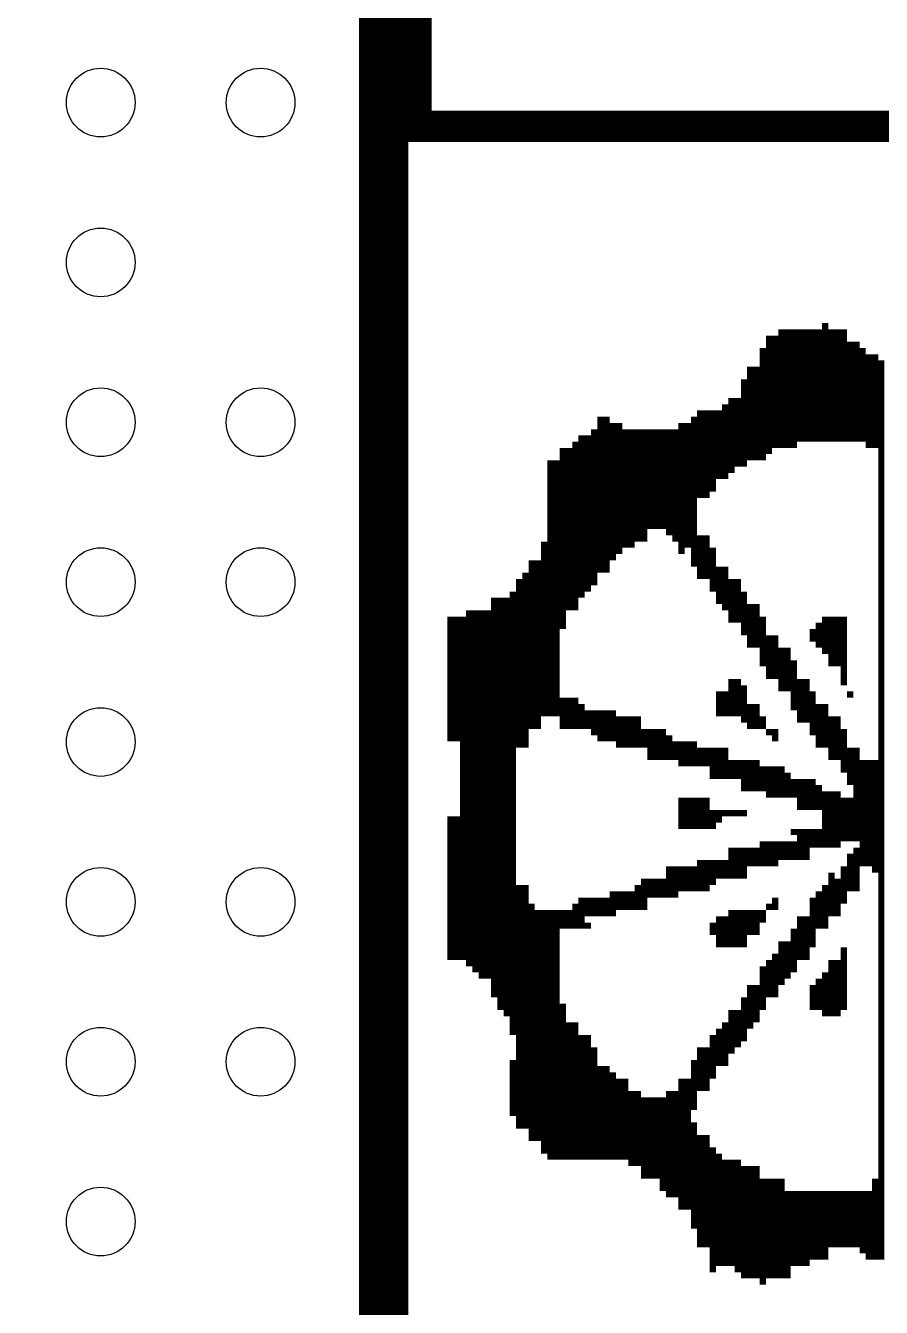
# Model space of a CAD drawing. Extents: x -900 to 3533, y 458 to 4954.
# Drawn here: x 1961.5 to 2098.5, y 1725.9 to 1931.1 of the extents above; entities that cross this region are included whole.
import ezdxf

# ---------------------------------------------------------------- set-up
doc = ezdxf.new("R2010")
doc.units = 0
doc.header["$MEASUREMENT"] = 0
for name, color, linetype in [('BG_SILKSCREEN_TOP', 43, 'CONTINUOUS'), ('PG_SILKSCREEN_TOP', 30, 'CONTINUOUS'), ('PIN_TOP', 1, 'CONTINUOUS')]:
    doc.layers.add(name, color=color, linetype=linetype)

msp = doc.modelspace()

# ---------------------------------------------------------------- linework, layer by layer
at = {"layer": 'BG_SILKSCREEN_TOP'}
for points in [[(2114, 2099, 5, 5, 0), (2064, 2099, 5, 5, 0), (2064, 2123, 5, 5, 0), (2024, 2123, 5, 5, 0), (2024, 1915, 5, 5, 0), (2121, 1915, 5, 5, 0), (2121, 2099, 5, 5, 0), (2114, 2099, 5, 5, 0)], [(2082.5, 1882.5, 1, 1, 0), (2082.5, 1863.5, 1, 1, 0)], [(2083.5, 1882.5, 1, 1, 0), (2083.5, 1863.5, 1, 1, 0)], [(2084.5, 1882.5, 1, 1, 0), (2084.5, 1863.5, 1, 1, 0)], [(2085.5, 1882.5, 1, 1, 0), (2085.5, 1864.5, 1, 1, 0)], [(2086.5, 1882.5, 1, 1, 0), (2086.5, 1864.5, 1, 1, 0)], [(2087.5, 1882.5, 1, 1, 0), (2087.5, 1864.5, 1, 1, 0)], [(2088.5, 1882.5, 1, 1, 0), (2088.5, 1864.5, 1, 1, 0)], [(2089.5, 1883.5, 1, 1, 0), (2089.5, 1864.5, 1, 1, 0)], [(2090.5, 1882.5, 1, 1, 0), (2090.5, 1864.5, 1, 1, 0)], [(2091.5, 1882.5, 1, 1, 0), (2091.5, 1864.5, 1, 1, 0)], [(2092.5, 1882.5, 1, 1, 0), (2092.5, 1864.5, 1, 1, 0)], [(2080.5, 1881.5, 1, 1, 0), (2080.5, 1862.5, 1, 1, 0)], [(2081.5, 1881.5, 1, 1, 0), (2081.5, 1863.5, 1, 1, 0)], [(2093.5, 1880.5, 1, 1, 0), (2093.5, 1864.5, 1, 1, 0)], [(2094.5, 1880.5, 1, 1, 0), (2094.5, 1864.5, 1, 1, 0)], [(2079.5, 1879.5, 1, 1, 0), (2079.5, 1861.5, 1, 1, 0)], [(2095.5, 1879.5, 1, 1, 0), (2095.5, 1864.5, 1, 1, 0)], [(2096.5, 1878.5, 1, 1, 0), (2096.5, 1863.5, 1, 1, 0)], [(2097.5, 1878.5, 1, 1, 0), (2097.5, 1863.5, 1, 1, 0)], [(2077.5, 1876.5, 1, 1, 0), (2077.5, 1861.5, 1, 1, 0)], [(2078.5, 1876.5, 1, 1, 0), (2078.5, 1861.5, 1, 1, 0)], [(2098.5, 1877.5, 1, 1, 0), (2098.5, 1733.5, 1, 1, 0)], [(2076.5, 1874.5, 1, 1, 0), (2076.5, 1860.5, 1, 1, 0)], [(2074.5, 1871.5, 1, 1, 0), (2074.5, 1859.5, 1, 1, 0)], [(2075.5, 1871.5, 1, 1, 0), (2075.5, 1860.5, 1, 1, 0)], [(2069.5, 1869.5, 1, 1, 0), (2069.5, 1855.5, 1, 1, 0)], [(2070.5, 1869.5, 1, 1, 0), (2070.5, 1855.5, 1, 1, 0)], [(2071.5, 1869.5, 1, 1, 0), (2071.5, 1856.5, 1, 1, 0)], [(2072.5, 1869.5, 1, 1, 0), (2072.5, 1858.5, 1, 1, 0)], [(2073.5, 1870.5, 1, 1, 0), (2073.5, 1858.5, 1, 1, 0)], [(2053.5, 1868.5, 1, 1, 0), (2053.5, 1843.5, 1, 1, 0)], [(2054.5, 1868.5, 1, 1, 0), (2054.5, 1843.5, 1, 1, 0)], [(2055.5, 1867.5, 1, 1, 0), (2055.5, 1845.5, 1, 1, 0)], [(2056.5, 1867.5, 1, 1, 0), (2056.5, 1846.5, 1, 1, 0)], [(2066.5, 1867.5, 1, 1, 0), (2066.5, 1846.5, 1, 1, 0)], [(2067.5, 1867.5, 1, 1, 0), (2067.5, 1847.5, 1, 1, 0)], [(2068.5, 1868.5, 1, 1, 0), (2068.5, 1844.5, 1, 1, 0)], [(2050.5, 1865.5, 1, 1, 0), (2050.5, 1839.5, 1, 1, 0)], [(2051.5, 1865.5, 1, 1, 0), (2051.5, 1840.5, 1, 1, 0)], [(2052.5, 1866.5, 1, 1, 0), (2052.5, 1841.5, 1, 1, 0)], [(2057.5, 1866.5, 1, 1, 0), (2057.5, 1847.5, 1, 1, 0)], [(2058.5, 1866.5, 1, 1, 0), (2058.5, 1847.5, 1, 1, 0)], [(2059.5, 1866.5, 1, 1, 0), (2059.5, 1848.5, 1, 1, 0)], [(2060.5, 1866.5, 1, 1, 0), (2060.5, 1848.5, 1, 1, 0)], [(2061.5, 1866.5, 1, 1, 0), (2061.5, 1850.5, 1, 1, 0)], [(2062.5, 1866.5, 1, 1, 0), (2062.5, 1850.5, 1, 1, 0)], [(2063.5, 1866.5, 1, 1, 0), (2063.5, 1850.5, 1, 1, 0)], [(2064.5, 1866.5, 1, 1, 0), (2064.5, 1849.5, 1, 1, 0)], [(2065.5, 1866.5, 1, 1, 0), (2065.5, 1848.5, 1, 1, 0)], [(2047.5, 1863.5, 1, 1, 0), (2047.5, 1834.5, 1, 1, 0)], [(2048.5, 1863.5, 1, 1, 0), (2048.5, 1837.5, 1, 1, 0)], [(2049.5, 1864.5, 1, 1, 0), (2049.5, 1837.5, 1, 1, 0)], [(2045.5, 1861.5, 1, 1, 0), (2045.5, 1820.5, 1, 1, 0)], [(2046.5, 1861.5, 1, 1, 0), (2046.5, 1820.5, 1, 1, 0)], [(2069.5, 1849.5, 1, 1, 0), (2069.5, 1842.5, 1, 1, 0)], [(2070.5, 1849.5, 1, 1, 0), (2070.5, 1842.5, 1, 1, 0)], [(2044.5, 1848.5, 1, 1, 0), (2044.5, 1820.5, 1, 1, 0)], [(2071.5, 1847.5, 1, 1, 0), (2071.5, 1840.5, 1, 1, 0)], [(2042.5, 1845.5, 1, 1, 0), (2042.5, 1818.5, 1, 1, 0)], [(2043.5, 1845.5, 1, 1, 0), (2043.5, 1818.5, 1, 1, 0)], [(2041.5, 1843.5, 1, 1, 0), (2041.5, 1815.5, 1, 1, 0)], [(2072.5, 1844.5, 1, 1, 0), (2072.5, 1838.5, 1, 1, 0)], [(2073.5, 1844.5, 1, 1, 0), (2073.5, 1837.5, 1, 1, 0)], [(2040.5, 1842.5, 1, 1, 0), (2040.5, 1815.5, 1, 1, 0)], [(2074.5, 1842.5, 1, 1, 0), (2074.5, 1835.5, 1, 1, 0)], [(2075.5, 1842.5, 1, 1, 0), (2075.5, 1835.5, 1, 1, 0)], [(2036.5, 1839.5, 1, 1, 0), (2036.5, 1775.5, 1, 1, 0)], [(2037.5, 1839.5, 1, 1, 0), (2037.5, 1773.5, 1, 1, 0)], [(2038.5, 1839.5, 1, 1, 0), (2038.5, 1772.5, 1, 1, 0)], [(2039.5, 1840.5, 1, 1, 0), (2039.5, 1769.5, 1, 1, 0)], [(2076.5, 1840.5, 1, 1, 0), (2076.5, 1833.5, 1, 1, 0)], [(2029.5, 1836.5, 1, 1, 0), (2029.5, 1816.5, 1, 1, 0)], [(2030.5, 1836.5, 1, 1, 0), (2030.5, 1816.5, 1, 1, 0)], [(2031.5, 1836.5, 1, 1, 0), (2031.5, 1781.5, 1, 1, 0)], [(2032.5, 1837.5, 1, 1, 0), (2032.5, 1780.5, 1, 1, 0)], [(2033.5, 1837.5, 1, 1, 0), (2033.5, 1779.5, 1, 1, 0)], [(2034.5, 1837.5, 1, 1, 0), (2034.5, 1778.5, 1, 1, 0)], [(2035.5, 1837.5, 1, 1, 0), (2035.5, 1778.5, 1, 1, 0)], [(2077.5, 1838.5, 1, 1, 0), (2077.5, 1831.5, 1, 1, 0)], [(2078.5, 1838.5, 1, 1, 0), (2078.5, 1831.5, 1, 1, 0)], [(2079.5, 1836.5, 1, 1, 0), (2079.5, 1828.5, 1, 1, 0)], [(2089.5, 1836.5, 1, 1, 0), (2089.5, 1830.5, 1, 1, 0)], [(2090.5, 1836.5, 1, 1, 0), (2090.5, 1828.5, 1, 1, 0)], [(2091.5, 1836.5, 1, 1, 0), (2091.5, 1828.5, 1, 1, 0)], [(2092.5, 1836.5, 1, 1, 0), (2092.5, 1825.5, 1, 1, 0)], [(2039.5, 1835.5, 1, 1, 0), (2039.5, 1820.5, 1, 1, 0)], [(2087.5, 1834.5, 1, 1, 0), (2087.5, 1832.5, 1, 1, 0)], [(2088.5, 1835.5, 1, 1, 0), (2088.5, 1831.5, 1, 1, 0)], [(2080.5, 1833.5, 1, 1, 0), (2080.5, 1826.5, 1, 1, 0)], [(2081.5, 1833.5, 1, 1, 0), (2081.5, 1826.5, 1, 1, 0)], [(2037.5, 1831.5, 1, 1, 0), (2037.5, 1824.5, 1, 1, 0)], [(2038.5, 1831.5, 1, 1, 0), (2038.5, 1824.5, 1, 1, 0)], [(2082.5, 1831.5, 1, 1, 0), (2082.5, 1824.5, 1, 1, 0)], [(2083.5, 1831.5, 1, 1, 0), (2083.5, 1824.5, 1, 1, 0)], [(2084.5, 1829.5, 1, 1, 0), (2084.5, 1821.5, 1, 1, 0)], [(2074.5, 1826.5, 1, 1, 0), (2074.5, 1820.5, 1, 1, 0)], [(2075.5, 1826.5, 1, 1, 0), (2075.5, 1820.5, 1, 1, 0)], [(2085.5, 1826.5, 1, 1, 0), (2085.5, 1819.5, 1, 1, 0)], [(2086.5, 1826.5, 1, 1, 0), (2086.5, 1819.5, 1, 1, 0)], [(2072.5, 1824.5, 1, 1, 0), (2072.5, 1820.5, 1, 1, 0)], [(2073.5, 1824.5, 1, 1, 0), (2073.5, 1820.5, 1, 1, 0)], [(2076.5, 1825.5, 1, 1, 0), (2076.5, 1819.5, 1, 1, 0)], [(2087.5, 1824.5, 1, 1, 0), (2087.5, 1817.5, 1, 1, 0)], [(2093.5, 1824.5, 1, 1, 0), (2093.5, 1823.5, 1, 1, 0)], [(2047.5, 1823.5, 1, 1, 0), (2047.5, 1818.5, 1, 1, 0)], [(2048.5, 1823.5, 1, 1, 0), (2048.5, 1818.5, 1, 1, 0)], [(2049.5, 1823.5, 1, 1, 0), (2049.5, 1818.5, 1, 1, 0)], [(2050.5, 1822.5, 1, 1, 0), (2050.5, 1818.5, 1, 1, 0)], [(2077.5, 1822.5, 1, 1, 0), (2077.5, 1818.5, 1, 1, 0)], [(2078.5, 1822.5, 1, 1, 0), (2078.5, 1818.5, 1, 1, 0)], [(2088.5, 1822.5, 1, 1, 0), (2088.5, 1815.5, 1, 1, 0)], [(2089.5, 1822.5, 1, 1, 0), (2089.5, 1815.5, 1, 1, 0)], [(2051.5, 1821.5, 1, 1, 0), (2051.5, 1818.5, 1, 1, 0)], [(2052.5, 1821.5, 1, 1, 0), (2052.5, 1817.5, 1, 1, 0)], [(2053.5, 1821.5, 1, 1, 0), (2053.5, 1816.5, 1, 1, 0)], [(2054.5, 1821.5, 1, 1, 0), (2054.5, 1816.5, 1, 1, 0)], [(2055.5, 1821.5, 1, 1, 0), (2055.5, 1816.5, 1, 1, 0)], [(2056.5, 1820.5, 1, 1, 0), (2056.5, 1815.5, 1, 1, 0)], [(2057.5, 1820.5, 1, 1, 0), (2057.5, 1815.5, 1, 1, 0)], [(2058.5, 1820.5, 1, 1, 0), (2058.5, 1815.5, 1, 1, 0)], [(2059.5, 1820.5, 1, 1, 0), (2059.5, 1815.5, 1, 1, 0)], [(2079.5, 1820.5, 1, 1, 0), (2079.5, 1818.5, 1, 1, 0)], [(2090.5, 1820.5, 1, 1, 0), (2090.5, 1813.5, 1, 1, 0)], [(2091.5, 1820.5, 1, 1, 0), (2091.5, 1813.5, 1, 1, 0)], [(2060.5, 1818.5, 1, 1, 0), (2060.5, 1815.5, 1, 1, 0)], [(2061.5, 1818.5, 1, 1, 0), (2061.5, 1813.5, 1, 1, 0)], [(2062.5, 1818.5, 1, 1, 0), (2062.5, 1813.5, 1, 1, 0)], [(2063.5, 1818.5, 1, 1, 0), (2063.5, 1813.5, 1, 1, 0)], [(2080.5, 1818.5, 1, 1, 0), (2080.5, 1817.5, 1, 1, 0)], [(2081.5, 1818.5, 1, 1, 0), (2081.5, 1816.5, 1, 1, 0)], [(2092.5, 1818.5, 1, 1, 0), (2092.5, 1811.5, 1, 1, 0)], [(2064.5, 1817.5, 1, 1, 0), (2064.5, 1813.5, 1, 1, 0)], [(2065.5, 1816.5, 1, 1, 0), (2065.5, 1813.5, 1, 1, 0)], [(2066.5, 1816.5, 1, 1, 0), (2066.5, 1812.5, 1, 1, 0)], [(2067.5, 1816.5, 1, 1, 0), (2067.5, 1812.5, 1, 1, 0)], [(2068.5, 1816.5, 1, 1, 0), (2068.5, 1812.5, 1, 1, 0)], [(2069.5, 1815.5, 1, 1, 0), (2069.5, 1812.5, 1, 1, 0)], [(2070.5, 1815.5, 1, 1, 0), (2070.5, 1812.5, 1, 1, 0)], [(2071.5, 1815.5, 1, 1, 0), (2071.5, 1810.5, 1, 1, 0)], [(2072.5, 1815.5, 1, 1, 0), (2072.5, 1810.5, 1, 1, 0)], [(2073.5, 1815.5, 1, 1, 0), (2073.5, 1810.5, 1, 1, 0)], [(2093.5, 1815.5, 1, 1, 0), (2093.5, 1809.5, 1, 1, 0)], [(2094.5, 1815.5, 1, 1, 0), (2094.5, 1800.5, 1, 1, 0)], [(2074.5, 1813.5, 1, 1, 0), (2074.5, 1810.5, 1, 1, 0)], [(2075.5, 1813.5, 1, 1, 0), (2075.5, 1810.5, 1, 1, 0)], [(2076.5, 1813.5, 1, 1, 0), (2076.5, 1808.5, 1, 1, 0)], [(2077.5, 1813.5, 1, 1, 0), (2077.5, 1808.5, 1, 1, 0)], [(2078.5, 1813.5, 1, 1, 0), (2078.5, 1808.5, 1, 1, 0)], [(2079.5, 1812.5, 1, 1, 0), (2079.5, 1808.5, 1, 1, 0)], [(2080.5, 1812.5, 1, 1, 0), (2080.5, 1807.5, 1, 1, 0)], [(2081.5, 1812.5, 1, 1, 0), (2081.5, 1807.5, 1, 1, 0)], [(2082.5, 1812.5, 1, 1, 0), (2082.5, 1807.5, 1, 1, 0)], [(2095.5, 1813.5, 1, 1, 0), (2095.5, 1796.5, 1, 1, 0)], [(2096.5, 1813.5, 1, 1, 0), (2096.5, 1796.5, 1, 1, 0)], [(2097.5, 1813.5, 1, 1, 0), (2097.5, 1795.5, 1, 1, 0)], [(2083.5, 1811.5, 1, 1, 0), (2083.5, 1807.5, 1, 1, 0)], [(2084.5, 1810.5, 1, 1, 0), (2084.5, 1807.5, 1, 1, 0)], [(2085.5, 1810.5, 1, 1, 0), (2085.5, 1805.5, 1, 1, 0)], [(2086.5, 1810.5, 1, 1, 0), (2086.5, 1805.5, 1, 1, 0)], [(2087.5, 1810.5, 1, 1, 0), (2087.5, 1805.5, 1, 1, 0)], [(2088.5, 1809.5, 1, 1, 0), (2088.5, 1805.5, 1, 1, 0)], [(2089.5, 1808.5, 1, 1, 0), (2089.5, 1799.5, 1, 1, 0)], [(2090.5, 1808.5, 1, 1, 0), (2090.5, 1799.5, 1, 1, 0)], [(2091.5, 1808.5, 1, 1, 0), (2091.5, 1799.5, 1, 1, 0)], [(2066.5, 1807.5, 1, 1, 0), (2066.5, 1802.5, 1, 1, 0)], [(2067.5, 1807.5, 1, 1, 0), (2067.5, 1802.5, 1, 1, 0)], [(2068.5, 1807.5, 1, 1, 0), (2068.5, 1802.5, 1, 1, 0)], [(2069.5, 1807.5, 1, 1, 0), (2069.5, 1802.5, 1, 1, 0)], [(2070.5, 1807.5, 1, 1, 0), (2070.5, 1802.5, 1, 1, 0)], [(2092.5, 1807.5, 1, 1, 0), (2092.5, 1800.5, 1, 1, 0)], [(2093.5, 1807.5, 1, 1, 0), (2093.5, 1800.5, 1, 1, 0)], [(2029.5, 1804.5, 1, 1, 0), (2029.5, 1781.5, 1, 1, 0)], [(2030.5, 1804.5, 1, 1, 0), (2030.5, 1781.5, 1, 1, 0)], [(2071.5, 1805.5, 1, 1, 0), (2071.5, 1802.5, 1, 1, 0)], [(2072.5, 1805.5, 1, 1, 0), (2072.5, 1803.5, 1, 1, 0)], [(2073.5, 1805.5, 1, 1, 0), (2073.5, 1804.5, 1, 1, 0)], [(2074.5, 1805.5, 1, 1, 0), (2074.5, 1804.5, 1, 1, 0)], [(2075.5, 1805.5, 1, 1, 0), (2075.5, 1804.5, 1, 1, 0)], [(2076.5, 1805.5, 1, 1, 0), (2076.5, 1804.5, 1, 1, 0)], [(2039.5, 1803.5, 1, 1, 0), (2039.5, 1784.5, 1, 1, 0)], [(2084.5, 1802.5, 1, 1, 0), (2084.5, 1801.5, 1, 1, 0)], [(2085.5, 1802.5, 1, 1, 0), (2085.5, 1797.5, 1, 1, 0)], [(2086.5, 1802.5, 1, 1, 0), (2086.5, 1797.5, 1, 1, 0)], [(2087.5, 1802.5, 1, 1, 0), (2087.5, 1799.5, 1, 1, 0)], [(2088.5, 1802.5, 1, 1, 0), (2088.5, 1799.5, 1, 1, 0)], [(2037.5, 1800.5, 1, 1, 0), (2037.5, 1785.5, 1, 1, 0)], [(2038.5, 1800.5, 1, 1, 0), (2038.5, 1785.5, 1, 1, 0)], [(2079.5, 1800.5, 1, 1, 0), (2079.5, 1796.5, 1, 1, 0)], [(2080.5, 1800.5, 1, 1, 0), (2080.5, 1796.5, 1, 1, 0)], [(2081.5, 1800.5, 1, 1, 0), (2081.5, 1796.5, 1, 1, 0)], [(2082.5, 1800.5, 1, 1, 0), (2082.5, 1797.5, 1, 1, 0)], [(2083.5, 1800.5, 1, 1, 0), (2083.5, 1797.5, 1, 1, 0)], [(2084.5, 1800.5, 1, 1, 0), (2084.5, 1797.5, 1, 1, 0)], [(2035.5, 1798.5, 1, 1, 0), (2035.5, 1787.5, 1, 1, 0)], [(2036.5, 1798.5, 1, 1, 0), (2036.5, 1786.5, 1, 1, 0)], [(2069.5, 1797.5, 1, 1, 0), (2069.5, 1792.5, 1, 1, 0)], [(2070.5, 1797.5, 1, 1, 0), (2070.5, 1792.5, 1, 1, 0)], [(2071.5, 1797.5, 1, 1, 0), (2071.5, 1793.5, 1, 1, 0)], [(2072.5, 1797.5, 1, 1, 0), (2072.5, 1794.5, 1, 1, 0)], [(2073.5, 1797.5, 1, 1, 0), (2073.5, 1794.5, 1, 1, 0)], [(2074.5, 1799.5, 1, 1, 0), (2074.5, 1794.5, 1, 1, 0)], [(2075.5, 1799.5, 1, 1, 0), (2075.5, 1794.5, 1, 1, 0)], [(2076.5, 1799.5, 1, 1, 0), (2076.5, 1794.5, 1, 1, 0)], [(2077.5, 1799.5, 1, 1, 0), (2077.5, 1796.5, 1, 1, 0)], [(2078.5, 1799.5, 1, 1, 0), (2078.5, 1796.5, 1, 1, 0)], [(2093.5, 1798.5, 1, 1, 0), (2093.5, 1792.5, 1, 1, 0)], [(2094.5, 1799.5, 1, 1, 0), (2094.5, 1792.5, 1, 1, 0)], [(2064.5, 1796.5, 1, 1, 0), (2064.5, 1791.5, 1, 1, 0)], [(2065.5, 1796.5, 1, 1, 0), (2065.5, 1791.5, 1, 1, 0)], [(2066.5, 1796.5, 1, 1, 0), (2066.5, 1792.5, 1, 1, 0)], [(2067.5, 1796.5, 1, 1, 0), (2067.5, 1792.5, 1, 1, 0)], [(2068.5, 1796.5, 1, 1, 0), (2068.5, 1792.5, 1, 1, 0)], [(2090.5, 1795.5, 1, 1, 0), (2090.5, 1788.5, 1, 1, 0)], [(2092.5, 1796.5, 1, 1, 0), (2092.5, 1790.5, 1, 1, 0)], [(2040.5, 1793.5, 1, 1, 0), (2040.5, 1754.5, 1, 1, 0)], [(2041.5, 1793.5, 1, 1, 0), (2041.5, 1754.5, 1, 1, 0)], [(2059.5, 1793.5, 1, 1, 0), (2059.5, 1789.5, 1, 1, 0)], [(2060.5, 1794.5, 1, 1, 0), (2060.5, 1789.5, 1, 1, 0)], [(2061.5, 1794.5, 1, 1, 0), (2061.5, 1791.5, 1, 1, 0)], [(2062.5, 1794.5, 1, 1, 0), (2062.5, 1791.5, 1, 1, 0)], [(2063.5, 1794.5, 1, 1, 0), (2063.5, 1791.5, 1, 1, 0)], [(2089.5, 1793.5, 1, 1, 0), (2089.5, 1786.5, 1, 1, 0)], [(2091.5, 1794.5, 1, 1, 0), (2091.5, 1788.5, 1, 1, 0)], [(2050.5, 1791.5, 1, 1, 0), (2050.5, 1786.5, 1, 1, 0)], [(2051.5, 1791.5, 1, 1, 0), (2051.5, 1788.5, 1, 1, 0)], [(2052.5, 1791.5, 1, 1, 0), (2052.5, 1788.5, 1, 1, 0)], [(2053.5, 1791.5, 1, 1, 0), (2053.5, 1788.5, 1, 1, 0)], [(2054.5, 1791.5, 1, 1, 0), (2054.5, 1788.5, 1, 1, 0)], [(2055.5, 1792.5, 1, 1, 0), (2055.5, 1788.5, 1, 1, 0)], [(2056.5, 1792.5, 1, 1, 0), (2056.5, 1789.5, 1, 1, 0)], [(2057.5, 1792.5, 1, 1, 0), (2057.5, 1789.5, 1, 1, 0)], [(2058.5, 1792.5, 1, 1, 0), (2058.5, 1789.5, 1, 1, 0)], [(2081.5, 1791.5, 1, 1, 0), (2081.5, 1789.5, 1, 1, 0)], [(2087.5, 1791.5, 1, 1, 0), (2087.5, 1783.5, 1, 1, 0)], [(2088.5, 1792.5, 1, 1, 0), (2088.5, 1786.5, 1, 1, 0)], [(2042.5, 1790.5, 1, 1, 0), (2042.5, 1752.5, 1, 1, 0)], [(2043.5, 1789.5, 1, 1, 0), (2043.5, 1752.5, 1, 1, 0)], [(2044.5, 1789.5, 1, 1, 0), (2044.5, 1750.5, 1, 1, 0)], [(2045.5, 1789.5, 1, 1, 0), (2045.5, 1749.5, 1, 1, 0)], [(2046.5, 1789.5, 1, 1, 0), (2046.5, 1749.5, 1, 1, 0)], [(2047.5, 1789.5, 1, 1, 0), (2047.5, 1786.5, 1, 1, 0)], [(2048.5, 1789.5, 1, 1, 0), (2048.5, 1786.5, 1, 1, 0)], [(2049.5, 1790.5, 1, 1, 0), (2049.5, 1786.5, 1, 1, 0)], [(2074.5, 1789.5, 1, 1, 0), (2074.5, 1783.5, 1, 1, 0)], [(2075.5, 1789.5, 1, 1, 0), (2075.5, 1783.5, 1, 1, 0)], [(2076.5, 1789.5, 1, 1, 0), (2076.5, 1783.5, 1, 1, 0)], [(2077.5, 1789.5, 1, 1, 0), (2077.5, 1785.5, 1, 1, 0)], [(2078.5, 1789.5, 1, 1, 0), (2078.5, 1785.5, 1, 1, 0)], [(2079.5, 1789.5, 1, 1, 0), (2079.5, 1787.5, 1, 1, 0)], [(2080.5, 1790.5, 1, 1, 0), (2080.5, 1789.5, 1, 1, 0)], [(2051.5, 1787.5, 1, 1, 0), (2051.5, 1786.5, 1, 1, 0)], [(2071.5, 1787.5, 1, 1, 0), (2071.5, 1785.5, 1, 1, 0)], [(2072.5, 1788.5, 1, 1, 0), (2072.5, 1783.5, 1, 1, 0)], [(2073.5, 1788.5, 1, 1, 0), (2073.5, 1783.5, 1, 1, 0)], [(2085.5, 1788.5, 1, 1, 0), (2085.5, 1781.5, 1, 1, 0)], [(2086.5, 1788.5, 1, 1, 0), (2086.5, 1781.5, 1, 1, 0)], [(2084.5, 1786.5, 1, 1, 0), (2084.5, 1779.5, 1, 1, 0)], [(2082.5, 1784.5, 1, 1, 0), (2082.5, 1777.5, 1, 1, 0)], [(2083.5, 1784.5, 1, 1, 0), (2083.5, 1778.5, 1, 1, 0)], [(2092.5, 1783.5, 1, 1, 0), (2092.5, 1773.5, 1, 1, 0)], [(2080.5, 1781.5, 1, 1, 0), (2080.5, 1775.5, 1, 1, 0)], [(2081.5, 1782.5, 1, 1, 0), (2081.5, 1775.5, 1, 1, 0)], [(2090.5, 1781.5, 1, 1, 0), (2090.5, 1772.5, 1, 1, 0)], [(2091.5, 1781.5, 1, 1, 0), (2091.5, 1772.5, 1, 1, 0)], [(2079.5, 1780.5, 1, 1, 0), (2079.5, 1773.5, 1, 1, 0)], [(2089.5, 1779.5, 1, 1, 0), (2089.5, 1772.5, 1, 1, 0)], [(2077.5, 1777.5, 1, 1, 0), (2077.5, 1770.5, 1, 1, 0)], [(2078.5, 1777.5, 1, 1, 0), (2078.5, 1771.5, 1, 1, 0)], [(2087.5, 1777.5, 1, 1, 0), (2087.5, 1773.5, 1, 1, 0)], [(2088.5, 1778.5, 1, 1, 0), (2088.5, 1773.5, 1, 1, 0)], [(2076.5, 1775.5, 1, 1, 0), (2076.5, 1768.5, 1, 1, 0)], [(2047.5, 1774.5, 1, 1, 0), (2047.5, 1749.5, 1, 1, 0)], [(2074.5, 1773.5, 1, 1, 0), (2074.5, 1766.5, 1, 1, 0)], [(2075.5, 1773.5, 1, 1, 0), (2075.5, 1767.5, 1, 1, 0)], [(2048.5, 1771.5, 1, 1, 0), (2048.5, 1749.5, 1, 1, 0)], [(2049.5, 1771.5, 1, 1, 0), (2049.5, 1749.5, 1, 1, 0)], [(2073.5, 1771.5, 1, 1, 0), (2073.5, 1764.5, 1, 1, 0)], [(2050.5, 1769.5, 1, 1, 0), (2050.5, 1749.5, 1, 1, 0)], [(2051.5, 1769.5, 1, 1, 0), (2051.5, 1749.5, 1, 1, 0)], [(2071.5, 1769.5, 1, 1, 0), (2071.5, 1762.5, 1, 1, 0)], [(2072.5, 1770.5, 1, 1, 0), (2072.5, 1764.5, 1, 1, 0)], [(2052.5, 1767.5, 1, 1, 0), (2052.5, 1749.5, 1, 1, 0)], [(2069.5, 1767.5, 1, 1, 0), (2069.5, 1760.5, 1, 1, 0)], [(2070.5, 1767.5, 1, 1, 0), (2070.5, 1760.5, 1, 1, 0)], [(2039.5, 1765.5, 1, 1, 0), (2039.5, 1756.5, 1, 1, 0)], [(2068.5, 1765.5, 1, 1, 0), (2068.5, 1757.5, 1, 1, 0)], [(2053.5, 1764.5, 1, 1, 0), (2053.5, 1749.5, 1, 1, 0)], [(2054.5, 1764.5, 1, 1, 0), (2054.5, 1749.5, 1, 1, 0)], [(2055.5, 1763.5, 1, 1, 0), (2055.5, 1749.5, 1, 1, 0)], [(2056.5, 1762.5, 1, 1, 0), (2056.5, 1749.5, 1, 1, 0)], [(2057.5, 1762.5, 1, 1, 0), (2057.5, 1749.5, 1, 1, 0)], [(2066.5, 1762.5, 1, 1, 0), (2066.5, 1741.5, 1, 1, 0)], [(2067.5, 1762.5, 1, 1, 0), (2067.5, 1741.5, 1, 1, 0)], [(2058.5, 1760.5, 1, 1, 0), (2058.5, 1748.5, 1, 1, 0)], [(2059.5, 1760.5, 1, 1, 0), (2059.5, 1748.5, 1, 1, 0)], [(2060.5, 1759.5, 1, 1, 0), (2060.5, 1746.5, 1, 1, 0)], [(2061.5, 1759.5, 1, 1, 0), (2061.5, 1746.5, 1, 1, 0)], [(2062.5, 1759.5, 1, 1, 0), (2062.5, 1746.5, 1, 1, 0)], [(2063.5, 1759.5, 1, 1, 0), (2063.5, 1744.5, 1, 1, 0)], [(2064.5, 1760.5, 1, 1, 0), (2064.5, 1743.5, 1, 1, 0)], [(2065.5, 1760.5, 1, 1, 0), (2065.5, 1743.5, 1, 1, 0)], [(2068.5, 1755.5, 1, 1, 0), (2068.5, 1738.5, 1, 1, 0)], [(2069.5, 1753.5, 1, 1, 0), (2069.5, 1735.5, 1, 1, 0)], [(2070.5, 1753.5, 1, 1, 0), (2070.5, 1735.5, 1, 1, 0)], [(2071.5, 1751.5, 1, 1, 0), (2071.5, 1731.5, 1, 1, 0)], [(2072.5, 1750.5, 1, 1, 0), (2072.5, 1732.5, 1, 1, 0)], [(2073.5, 1749.5, 1, 1, 0), (2073.5, 1732.5, 1, 1, 0)], [(2074.5, 1749.5, 1, 1, 0), (2074.5, 1732.5, 1, 1, 0)], [(2075.5, 1749.5, 1, 1, 0), (2075.5, 1731.5, 1, 1, 0)], [(2076.5, 1748.5, 1, 1, 0), (2076.5, 1730.5, 1, 1, 0)], [(2077.5, 1748.5, 1, 1, 0), (2077.5, 1730.5, 1, 1, 0)], [(2078.5, 1748.5, 1, 1, 0), (2078.5, 1730.5, 1, 1, 0)], [(2079.5, 1746.5, 1, 1, 0), (2079.5, 1729.5, 1, 1, 0)], [(2080.5, 1746.5, 1, 1, 0), (2080.5, 1730.5, 1, 1, 0)], [(2081.5, 1746.5, 1, 1, 0), (2081.5, 1730.5, 1, 1, 0)], [(2082.5, 1746.5, 1, 1, 0), (2082.5, 1730.5, 1, 1, 0)], [(2097.5, 1746.5, 1, 1, 0), (2097.5, 1733.5, 1, 1, 0)], [(2083.5, 1744.5, 1, 1, 0), (2083.5, 1730.5, 1, 1, 0)], [(2084.5, 1744.5, 1, 1, 0), (2084.5, 1732.5, 1, 1, 0)], [(2085.5, 1744.5, 1, 1, 0), (2085.5, 1732.5, 1, 1, 0)], [(2086.5, 1744.5, 1, 1, 0), (2086.5, 1732.5, 1, 1, 0)], [(2087.5, 1744.5, 1, 1, 0), (2087.5, 1733.5, 1, 1, 0)], [(2088.5, 1744.5, 1, 1, 0), (2088.5, 1733.5, 1, 1, 0)], [(2089.5, 1744.5, 1, 1, 0), (2089.5, 1733.5, 1, 1, 0)], [(2090.5, 1744.5, 1, 1, 0), (2090.5, 1735.5, 1, 1, 0)], [(2091.5, 1744.5, 1, 1, 0), (2091.5, 1735.5, 1, 1, 0)], [(2092.5, 1744.5, 1, 1, 0), (2092.5, 1735.5, 1, 1, 0)], [(2093.5, 1744.5, 1, 1, 0), (2093.5, 1735.5, 1, 1, 0)], [(2094.5, 1744.5, 1, 1, 0), (2094.5, 1735.5, 1, 1, 0)], [(2095.5, 1744.5, 1, 1, 0), (2095.5, 1734.5, 1, 1, 0)], [(2096.5, 1744.5, 1, 1, 0), (2096.5, 1733.5, 1, 1, 0)]]:
    msp.add_lwpolyline(points, format="xyseb", dxfattribs=at)
at = {"layer": 'PG_SILKSCREEN_TOP'}
msp.add_lwpolyline([(1467.592, 2117.603, 7.902, 7.902, 0), (1467.588, 1566.405, 7.902, 7.902, 0), (2018.786, 1566.404, 7.902, 7.902, 0), (2018.788, 2117.604, 7.902, 7.902, 0), (1467.592, 2117.603, 7.902, 7.902, 0)], format="xyseb", dxfattribs=at)
at = {"layer": 'PIN_TOP'}
for centre in [(1973.486, 1918.802), (1999.089, 1918.802), (1973.486, 1893.204), (1973.486, 1867.601), (1999.089, 1867.601), (1973.486, 1842.003), (1999.089, 1842.003), (1973.486, 1816.405), (1973.486, 1790.802), (1999.089, 1790.802), (1973.486, 1765.204), (1999.089, 1765.204), (1973.486, 1739.601)]:
    msp.add_circle(centre, 5.5, dxfattribs=at)

doc.saveas('drawing.dxf')
